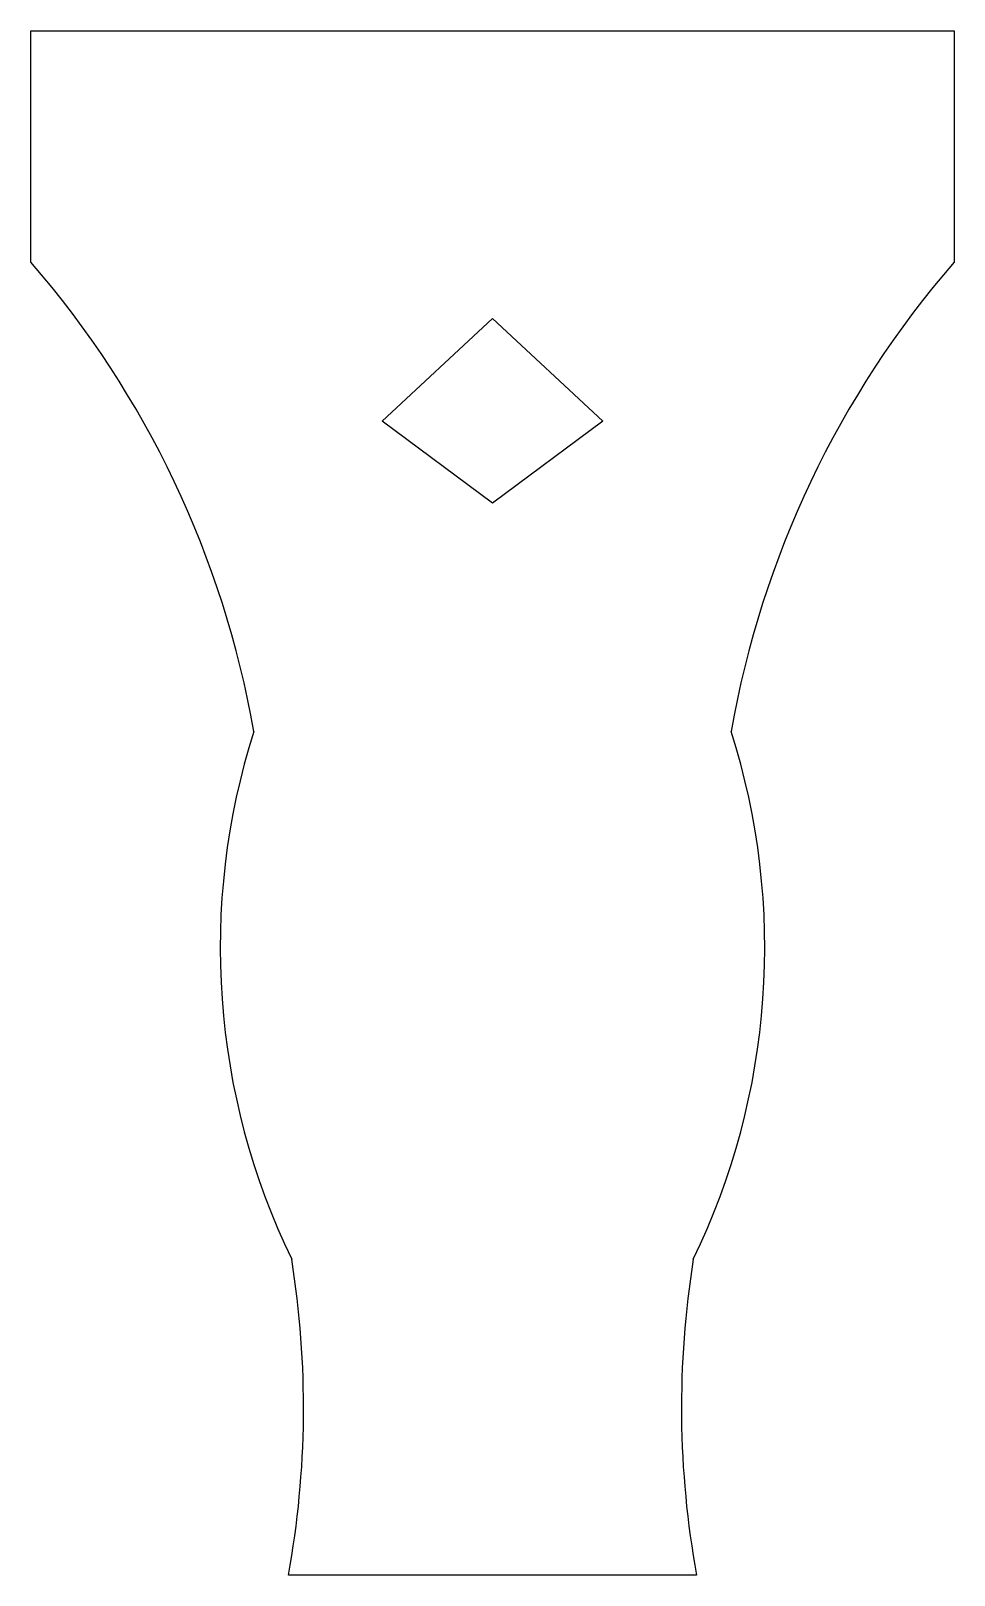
# Model space of a CAD drawing. Header units: inches. Extents: x 0 to 5.97, y 0 to 9.99.
import ezdxf

# ---------------------------------------------------------------- set-up
doc = ezdxf.new("R2010")
doc.units = ezdxf.units.IN
doc.header["$MEASUREMENT"] = 0
doc.layers.add('INSIDE_CUT', color=1, linetype='Continuous')
doc.layers.add('OUTSIDE_CUT', color=7, linetype='Continuous')

msp = doc.modelspace()

# ---------------------------------------------------------------- linework, layer by layer
at = {"layer": 'INSIDE_CUT'}
for p, q in [((2.272292, 7.467283), (2.987398, 8.133008)), ((2.987398, 8.133008), (3.702503, 7.467283)), ((2.987398, 6.937711), (2.272292, 7.467283)), ((3.702503, 7.467283), (2.987398, 6.937711))]:
    msp.add_line(p, q, dxfattribs=at)
at = {"layer": 'OUTSIDE_CUT'}
for p, q in [((0, 8.496854), (0, 9.99375)), ((0, 9.99375), (5.974795, 9.99375)), ((5.974795, 9.99375), (5.974795, 8.496854)), ((4.307786, 0), (1.667009, 0))]:
    msp.add_line(p, q, dxfattribs=at)
for centre, radius, start, end in [((-4.757943, 4.374547), 6.29535, 9.934274, 40.905836), ((10.732738, 4.374547), 6.29535, 139.094164, 170.065726), ((5.843296, 4.059012), 4.618109, 162.332023, 205.868412), ((0.1315, 4.059012), 4.618109, 334.131588, 17.667977), ((-4.302554, 1.083251), 6.067052, 349.714891, 9.112434), ((10.277349, 1.083251), 6.067052, 170.887566, 190.285109)]:
    msp.add_arc(centre, radius, start, end, dxfattribs=at)

doc.saveas('drawing.dxf')
